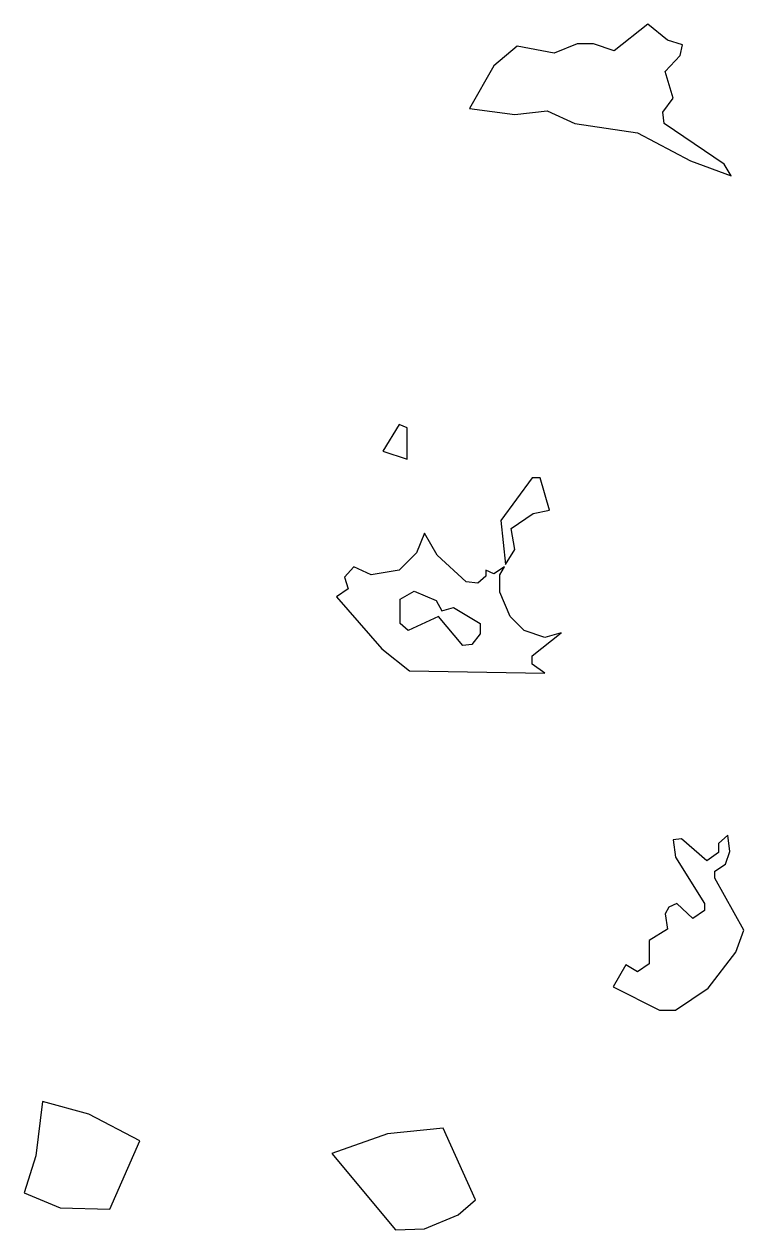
# Model space of a CAD drawing. Header units: millimetres. Extents: x 5.2 to 24.1, y 9.1 to 40.7.
import ezdxf

# ---------------------------------------------------------------- set-up
doc = ezdxf.new("R2010")
doc.units = ezdxf.units.MM
doc.layers.add('FILL_SKIN', color=7, linetype='Continuous')

msp = doc.modelspace()

# ---------------------------------------------------------------- linework, layer by layer
at = {"layer": 'FILL_SKIN'}
for points in [[(23.727, 36.727), (23.545, 37.03), (21.97, 38.091), (21.939, 38.394), (22.212, 38.758), (22, 39.455), (22.394, 39.879), (22.455, 40.152), (22.061, 40.273), (21.545, 40.697), (20.667, 40), (20.121, 40.182), (19.697, 40.182), (19.091, 39.939), (18.121, 40.121), (17.515, 39.606), (16.879, 38.485), (18.061, 38.333), (18.909, 38.424), (19.636, 38.091), (21.273, 37.848), (22.667, 37.121)], [(15.03, 30.212), (14.606, 29.515), (15.242, 29.303), (15.242, 30.121)], [(18.727, 28.818), (18.515, 28.818), (17.697, 27.697), (17.818, 26.545), (18.061, 26.939), (17.97, 27.485), (18.545, 27.879), (18.97, 27.97)], [(13.606, 26.212), (13.697, 25.909), (13.394, 25.697), (14.576, 24.333), (15.303, 23.758), (18.848, 23.697), (18.515, 23.939), (18.515, 24.152), (19.273, 24.758), (18.848, 24.636), (18.303, 24.818), (17.939, 25.182), (17.667, 25.818), (17.667, 26.273), (17.788, 26.485), (17.515, 26.303), (17.303, 26.394), (17.303, 26.242), (17.091, 26.061), (16.788, 26.091), (16.03, 26.788), (15.697, 27.364), (15.485, 26.848), (15.03, 26.394), (14.303, 26.273), (13.848, 26.485)], [(15.061, 25.636), (15.424, 25.848), (16, 25.606), (16.152, 25.333), (16.455, 25.424), (17.152, 25), (17.152, 24.727), (16.939, 24.455), (16.697, 24.424), (16.061, 25.182), (15.273, 24.818), (15.061, 25)], [(23.636, 19.455), (23.394, 19.242), (23.394, 19), (23.091, 18.788), (22.424, 19.364), (22.212, 19.333), (22.273, 18.879), (23.03, 17.667), (23.03, 17.485), (22.727, 17.273), (22.303, 17.667), (22.091, 17.576), (22, 17.394), (22.061, 17), (21.576, 16.697), (21.576, 16.091), (21.273, 15.879), (20.97, 16.061), (20.636, 15.485), (21.848, 14.879), (22.273, 14.879), (23.121, 15.455), (23.848, 16.394), (24.061, 16.97), (23.303, 18.333), (23.303, 18.515), (23.576, 18.697), (23.697, 19.03)], [(5.697, 12.485), (5.515, 11.061), (5.212, 10.091), (6.152, 9.697), (7.455, 9.667), (8.242, 11.455), (6.909, 12.152)], [(16.182, 11.788), (14.727, 11.636), (13.273, 11.121), (14.939, 9.121), (15.697, 9.152), (16.576, 9.515), (17.03, 9.909)]]:
    msp.add_lwpolyline(points, close=True, dxfattribs=at)

doc.saveas('drawing.dxf')
